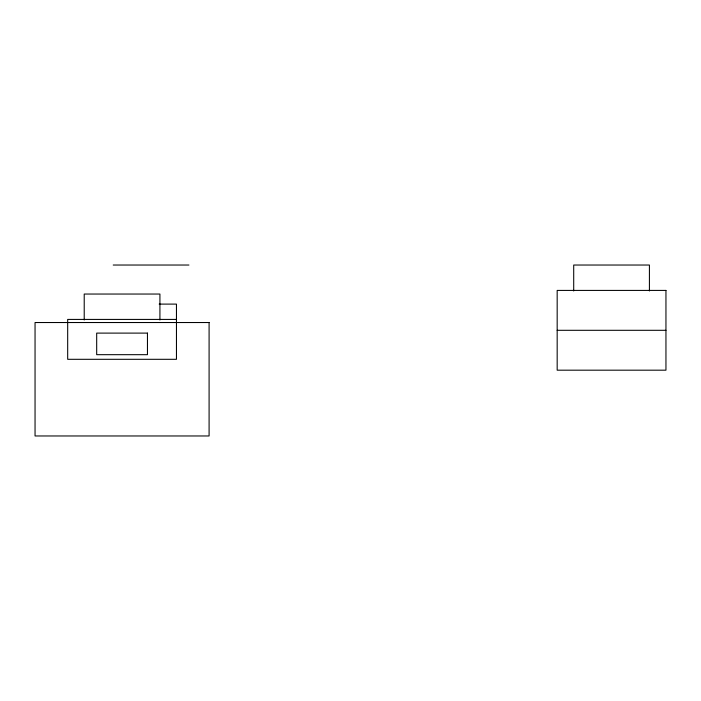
<?xml version="1.0" encoding="UTF-8"?>
<svg xmlns="http://www.w3.org/2000/svg" width="701" height="701" viewBox="0 0 701 701"><rect width="100%" height="100%" fill="white"/><g stroke="black" fill="none" stroke-linecap="round" stroke-linejoin="round"><path stroke-width="1.05" d="M113.22 265.031L188.928 265.031M159.18 304.103L176.459 304.103L176.459 359.306L67.682 359.306L67.682 319.419L176.459 319.419M557.172 330.302L665.95 330.302M649.415 290.985L649.415 265.031L573.707 265.031L573.707 290.985M159.924 319.998L159.924 294.043L84.216 294.043L84.216 319.998M665.95 290.416L557.172 290.416L557.172 370.181L665.95 370.181L665.95 290.416M209.091 322.53L35.05 322.53L35.05 435.969L209.091 435.969L209.091 322.53M147.455 333.106L96.685 333.106L96.685 354.68L147.455 354.68L147.455 333.106"/></g></svg>
